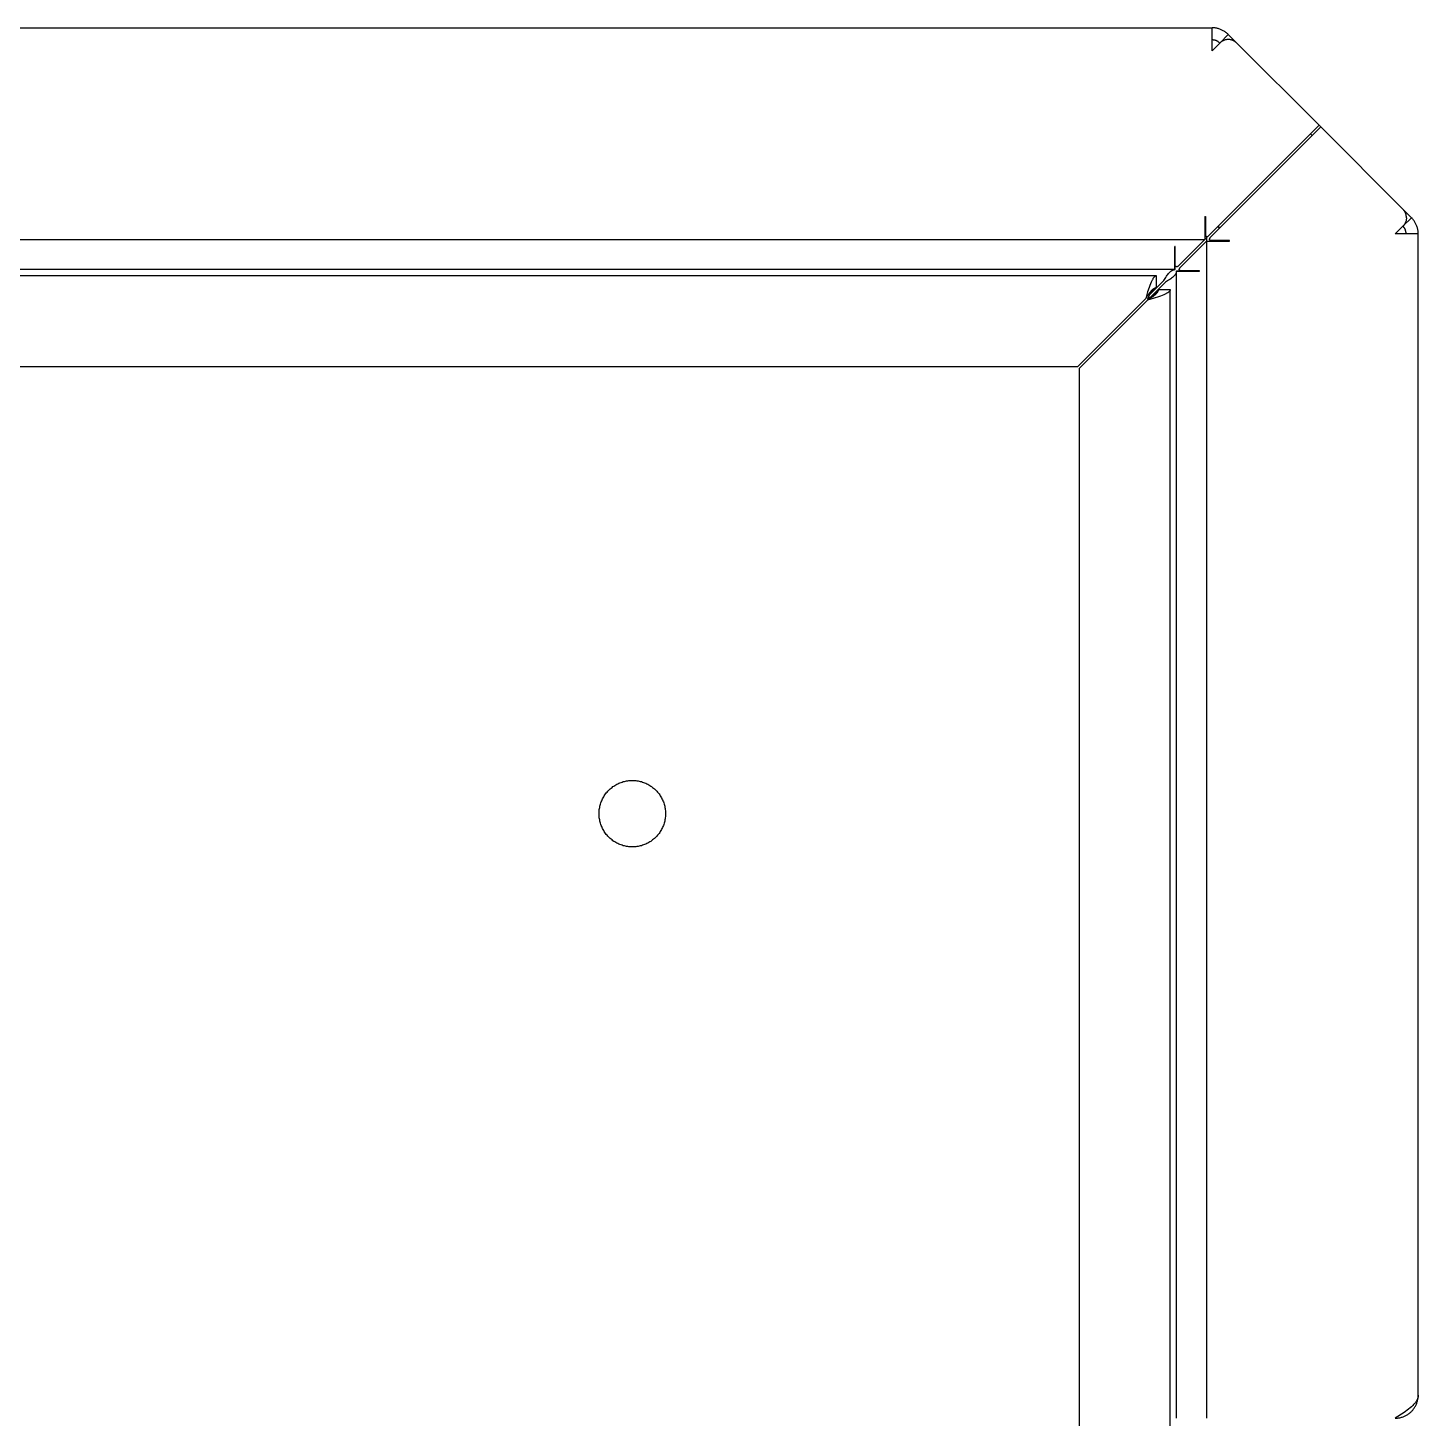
# Model space of a CAD drawing. Header units: millimetres. Extents: x -1893 to 2799, y -925 to 2353.
# Drawn here: x 1063.6 to 1293.6, y 988.9 to 1218.9 of the extents above; entities that cross this region are included whole.
import ezdxf

# ---------------------------------------------------------------- set-up
doc = ezdxf.new("R2010")
doc.units = ezdxf.units.MM
doc.header["$MEASUREMENT"] = 0
doc.layers.add('Utwórz2D linie widoczne', color=7, linetype='Continuous', true_color=0x000000)

msp = doc.modelspace()

# ---------------------------------------------------------------- linework, layer by layer
at = {"layer": 'Utwórz2D linie widoczne'}
for p, q in [((867.71, 1218.93), (1259.51, 1218.93)), ((1259.51, 1215.13), (1259.51, 1218.93)), ((1259.64, 1218.93), (1259.51, 1218.93)), ((1259.57, 1216.93), (1259.51, 1216.93)), ((1259.63, 1216.93), (1259.57, 1216.93)), ((1259.69, 1216.92), (1259.63, 1216.93)), ((1259.77, 1218.92), (1259.64, 1218.93)), ((1259.76, 1216.91), (1259.69, 1216.92)), ((1259.82, 1216.9), (1259.76, 1216.91)), ((1259.9, 1218.91), (1259.77, 1218.92)), ((1259.88, 1216.89), (1259.82, 1216.9)), ((1259.94, 1216.88), (1259.88, 1216.89)), ((1260.03, 1218.9), (1259.9, 1218.91)), ((1260, 1216.86), (1259.94, 1216.88)), ((1260.06, 1216.85), (1260, 1216.86)), ((1260.16, 1218.88), (1260.03, 1218.9)), ((1260.11, 1216.83), (1260.06, 1216.85)), ((1260.17, 1216.81), (1260.11, 1216.83)), ((1260.28, 1218.85), (1260.16, 1218.88)), ((1260.23, 1216.78), (1260.17, 1216.81)), ((1260.28, 1216.76), (1260.23, 1216.78)), ((1260.41, 1218.82), (1260.28, 1218.85)), ((1260.34, 1216.73), (1260.28, 1216.76)), ((1260.39, 1216.7), (1260.34, 1216.73)), ((1260.54, 1218.79), (1260.41, 1218.82)), ((1260.66, 1218.75), (1260.54, 1218.79)), ((1260.78, 1218.71), (1260.66, 1218.75)), ((1260.9, 1218.67), (1260.78, 1218.71)), ((1260.78, 1216.4), (1262.2, 1217.82)), ((1261.02, 1218.62), (1260.9, 1218.67)), ((1261.14, 1218.56), (1261.02, 1218.62)), ((1261.26, 1218.5), (1261.14, 1218.56)), ((1261.22, 1216.73), (1261.16, 1216.7)), ((1261.28, 1216.77), (1261.22, 1216.73)), ((1261.37, 1218.44), (1261.26, 1218.5)), ((1261.34, 1216.8), (1261.28, 1216.77)), ((1261.4, 1216.82), (1261.34, 1216.8)), ((1261.49, 1218.38), (1261.37, 1218.44)), ((1261.46, 1216.85), (1261.4, 1216.82)), ((1261.53, 1216.87), (1261.46, 1216.85)), ((1261.59, 1218.31), (1261.49, 1218.38)), ((1261.59, 1216.9), (1261.53, 1216.87)), ((1261.7, 1218.24), (1261.59, 1218.31)), ((1261.66, 1216.92), (1261.59, 1216.9)), ((1261.72, 1216.93), (1261.66, 1216.92)), ((1261.81, 1218.16), (1261.7, 1218.24)), ((1261.79, 1216.95), (1261.72, 1216.93)), ((1261.86, 1216.96), (1261.79, 1216.95)), ((1261.91, 1218.08), (1261.81, 1218.16)), ((1261.93, 1216.97), (1261.86, 1216.96)), ((1262.01, 1218), (1261.91, 1218.08)), ((1261.99, 1216.98), (1261.93, 1216.97)), ((1262.06, 1216.98), (1261.99, 1216.98)), ((1262.1, 1217.91), (1262.01, 1218)), ((1262.13, 1216.99), (1262.06, 1216.98)), ((1262.2, 1217.82), (1262.1, 1217.91)), ((1262.2, 1216.99), (1262.13, 1216.99)), ((1262.2, 1217.82), (1262.9, 1217.11)), ((1262.27, 1216.99), (1262.2, 1216.99)), ((1262.33, 1216.98), (1262.27, 1216.99)), ((1262.4, 1216.98), (1262.33, 1216.98)), ((1262.47, 1216.97), (1262.4, 1216.98)), ((1262.54, 1216.96), (1262.47, 1216.97)), ((1262.6, 1216.95), (1262.54, 1216.96)), ((1262.67, 1216.93), (1262.6, 1216.95)), ((1262.74, 1216.92), (1262.67, 1216.93)), ((1262.8, 1216.9), (1262.74, 1216.92)), ((1262.87, 1216.87), (1262.8, 1216.9)), ((1262.93, 1216.85), (1262.87, 1216.87)), ((1262.9, 1217.11), (1263.61, 1216.4)), ((1262.99, 1216.82), (1262.93, 1216.85)), ((1263.06, 1216.8), (1262.99, 1216.82)), ((1263.12, 1216.77), (1263.06, 1216.8)), ((1263.18, 1216.73), (1263.12, 1216.77)), ((1263.24, 1216.7), (1263.18, 1216.73)), ((1260.78, 1216.4), (1259.51, 1215.13)), ((1260.45, 1216.67), (1260.39, 1216.7)), ((1260.5, 1216.64), (1260.45, 1216.67)), ((1260.55, 1216.6), (1260.5, 1216.64)), ((1260.6, 1216.57), (1260.55, 1216.6)), ((1260.65, 1216.53), (1260.6, 1216.57)), ((1260.69, 1216.49), (1260.65, 1216.53)), ((1260.74, 1216.45), (1260.69, 1216.49)), ((1260.78, 1216.4), (1260.74, 1216.45)), ((1260.83, 1216.45), (1260.78, 1216.4)), ((1260.88, 1216.5), (1260.83, 1216.45)), ((1260.94, 1216.54), (1260.88, 1216.5)), ((1260.99, 1216.58), (1260.94, 1216.54)), ((1261.04, 1216.62), (1260.99, 1216.58)), ((1261.1, 1216.66), (1261.04, 1216.62)), ((1261.16, 1216.7), (1261.1, 1216.66)), ((1263.29, 1216.66), (1263.24, 1216.7)), ((1263.35, 1216.62), (1263.29, 1216.66)), ((1263.41, 1216.58), (1263.35, 1216.62)), ((1263.46, 1216.54), (1263.41, 1216.58)), ((1263.51, 1216.5), (1263.46, 1216.54)), ((1263.56, 1216.45), (1263.51, 1216.5)), ((1263.61, 1216.4), (1263.56, 1216.45)), ((1277.21, 1202.81), (1263.61, 1216.4)), ((1258.86, 1184.46), (1277.21, 1202.81)), ((1259.14, 1184.17), (1277.49, 1202.53)), ((1275.79, 1201.39), (1276.08, 1201.11)), ((1277.21, 1202.81), (1277.49, 1202.53)), ((1291.08, 1188.93), (1277.49, 1202.53)), ((1258.33, 1187.73), (1258.43, 1187.73)), ((1258.33, 1187.73), (1258.33, 1183.93)), ((1258.43, 1187.73), (1258.43, 1184.63)), ((1291.13, 1188.88), (1291.08, 1188.93)), ((1291.08, 1188.93), (1291.79, 1188.22)), ((1292.5, 1187.52), (1291.08, 1186.1)), ((1291.18, 1188.83), (1291.13, 1188.88)), ((1291.22, 1188.78), (1291.18, 1188.83)), ((1291.26, 1188.73), (1291.22, 1188.78)), ((1291.3, 1188.67), (1291.26, 1188.73)), ((1291.34, 1188.61), (1291.3, 1188.67)), ((1291.38, 1188.56), (1291.34, 1188.61)), ((1291.41, 1188.5), (1291.38, 1188.56)), ((1291.45, 1188.44), (1291.41, 1188.5)), ((1291.48, 1188.38), (1291.45, 1188.44)), ((1291.5, 1188.31), (1291.48, 1188.38)), ((1291.53, 1188.25), (1291.5, 1188.31)), ((1291.55, 1188.19), (1291.53, 1188.25)), ((1291.55, 1186.85), (1291.53, 1186.78)), ((1291.58, 1188.12), (1291.55, 1188.19)), ((1291.58, 1186.91), (1291.55, 1186.85)), ((1291.6, 1188.06), (1291.58, 1188.12)), ((1291.6, 1186.98), (1291.58, 1186.91)), ((1291.61, 1187.99), (1291.6, 1188.06)), ((1291.61, 1187.04), (1291.6, 1186.98)), ((1291.63, 1187.92), (1291.61, 1187.99)), ((1291.63, 1187.11), (1291.61, 1187.04)), ((1291.64, 1187.86), (1291.63, 1187.92)), ((1291.64, 1187.18), (1291.63, 1187.11)), ((1291.65, 1187.79), (1291.64, 1187.86)), ((1291.65, 1187.24), (1291.64, 1187.18)), ((1291.66, 1187.72), (1291.65, 1187.79)), ((1291.66, 1187.31), (1291.65, 1187.24)), ((1291.67, 1187.65), (1291.66, 1187.72)), ((1291.67, 1187.38), (1291.66, 1187.31)), ((1291.67, 1187.59), (1291.67, 1187.65)), ((1291.67, 1187.52), (1291.67, 1187.59)), ((1291.67, 1187.52), (1291.67, 1187.45)), ((1291.67, 1187.45), (1291.67, 1187.38)), ((1291.79, 1188.22), (1292.5, 1187.52)), ((1292.59, 1187.42), (1292.5, 1187.52)), ((1292.68, 1187.33), (1292.59, 1187.42)), ((1292.76, 1187.23), (1292.68, 1187.33)), ((1292.84, 1187.13), (1292.76, 1187.23)), ((1292.92, 1187.02), (1292.84, 1187.13)), ((1292.99, 1186.91), (1292.92, 1187.02)), ((1293.06, 1186.8), (1292.99, 1186.91)), ((1258.43, 1184.63), (1258.43, 1184.63)), ((1258.43, 1184.63), (1258.43, 1184.62)), ((1258.43, 1184.62), (1258.43, 1184.61)), ((1258.43, 1184.61), (1258.43, 1184.6)), ((1258.43, 1184.6), (1258.43, 1184.59)), ((1258.43, 1184.59), (1258.43, 1184.58)), ((1258.43, 1184.58), (1258.44, 1184.58)), ((1258.44, 1184.58), (1258.44, 1184.57)), ((1258.44, 1184.57), (1258.44, 1184.56)), ((1258.44, 1184.56), (1258.44, 1184.55)), ((1258.44, 1184.55), (1258.45, 1184.54)), ((1258.45, 1184.54), (1258.45, 1184.53)), ((1258.45, 1184.53), (1258.45, 1184.53)), ((1258.45, 1184.53), (1258.46, 1184.52)), ((1258.46, 1184.52), (1258.46, 1184.51)), ((1258.46, 1184.51), (1258.47, 1184.5)), ((1260.61, 1185.93), (1260.33, 1185.93)), ((1260.61, 1185.93), (1260.61, 1185.65)), ((1260.61, 1185.93), (1260.89, 1185.93)), ((1291.08, 1186.1), (1289.81, 1184.83)), ((1293.61, 1184.83), (1289.81, 1184.83)), ((1291.13, 1186.15), (1291.08, 1186.1)), ((1291.13, 1186.06), (1291.08, 1186.1)), ((1291.18, 1186.2), (1291.13, 1186.15)), ((1291.17, 1186.01), (1291.13, 1186.06)), ((1291.21, 1185.97), (1291.17, 1186.01)), ((1291.22, 1186.25), (1291.18, 1186.2)), ((1291.25, 1185.92), (1291.21, 1185.97)), ((1291.26, 1186.31), (1291.22, 1186.25)), ((1291.28, 1185.87), (1291.25, 1185.92)), ((1291.3, 1186.36), (1291.26, 1186.31)), ((1291.32, 1185.82), (1291.28, 1185.87)), ((1291.34, 1186.42), (1291.3, 1186.36)), ((1291.35, 1185.77), (1291.32, 1185.82)), ((1291.38, 1186.48), (1291.34, 1186.42)), ((1291.38, 1185.71), (1291.35, 1185.77)), ((1291.41, 1186.54), (1291.38, 1186.48)), ((1291.41, 1185.66), (1291.38, 1185.71)), ((1291.45, 1186.6), (1291.41, 1186.54)), ((1291.44, 1185.6), (1291.41, 1185.66)), ((1291.46, 1185.55), (1291.44, 1185.6)), ((1291.48, 1186.66), (1291.45, 1186.6)), ((1291.49, 1185.49), (1291.46, 1185.55)), ((1291.5, 1186.72), (1291.48, 1186.66)), ((1291.51, 1185.43), (1291.49, 1185.49)), ((1291.53, 1186.78), (1291.5, 1186.72)), ((1291.53, 1185.37), (1291.51, 1185.43)), ((1291.55, 1185.32), (1291.53, 1185.37)), ((1291.56, 1185.26), (1291.55, 1185.32)), ((1291.57, 1185.2), (1291.56, 1185.26)), ((1291.59, 1185.14), (1291.57, 1185.2)), ((1291.6, 1185.08), (1291.59, 1185.14)), ((1291.6, 1185.01), (1291.6, 1185.08)), ((1291.61, 1184.95), (1291.6, 1185.01)), ((1291.61, 1184.89), (1291.61, 1184.95)), ((1291.61, 1184.83), (1291.61, 1184.89)), ((1293.12, 1186.69), (1293.06, 1186.8)), ((1293.19, 1186.58), (1293.12, 1186.69)), ((1293.24, 1186.46), (1293.19, 1186.58)), ((1293.3, 1186.34), (1293.24, 1186.46)), ((1293.35, 1186.22), (1293.3, 1186.34)), ((1293.39, 1186.1), (1293.35, 1186.22)), ((1293.43, 1185.98), (1293.39, 1186.1)), ((1293.47, 1185.86), (1293.43, 1185.98)), ((1293.5, 1185.73), (1293.47, 1185.86)), ((1293.53, 1185.6), (1293.5, 1185.73)), ((1293.56, 1185.48), (1293.53, 1185.6)), ((1293.58, 1185.35), (1293.56, 1185.48)), ((1293.59, 1185.22), (1293.58, 1185.35)), ((1293.6, 1185.09), (1293.59, 1185.22)), ((1293.61, 1184.96), (1293.6, 1185.09)), ((1293.61, 1184.83), (1293.61, 1184.96)), ((1293.61, 992.73), (1293.61, 1184.83)), ((868.91, 1183.93), (1258.31, 1183.93)), ((1253.43, 1182.73), (1253.33, 1182.73)), ((1253.33, 1178.93), (1253.33, 1182.73)), ((1253.43, 1179.63), (1253.43, 1182.73)), ((1258.61, 1184.21), (1253.86, 1179.46)), ((1254.14, 1179.17), (1258.61, 1183.65)), ((1258.33, 1183.93), (1258.31, 1183.93)), ((1258.47, 1184.5), (1258.47, 1184.5)), ((1258.47, 1184.5), (1258.47, 1184.49)), ((1258.47, 1184.49), (1258.48, 1184.48)), ((1258.48, 1184.48), (1258.49, 1184.48)), ((1258.49, 1184.48), (1258.49, 1184.47)), ((1258.49, 1184.47), (1258.5, 1184.46)), ((1258.5, 1184.46), (1258.5, 1184.46)), ((1258.5, 1184.46), (1258.51, 1184.45)), ((1258.51, 1184.45), (1258.51, 1184.45)), ((1258.51, 1184.45), (1258.52, 1184.44)), ((1258.52, 1184.44), (1258.53, 1184.44)), ((1258.53, 1184.44), (1258.53, 1184.43)), ((1258.53, 1184.43), (1258.54, 1184.43)), ((1258.54, 1184.43), (1258.55, 1184.42)), ((1258.55, 1184.42), (1258.56, 1184.42)), ((1258.56, 1184.42), (1258.56, 1184.41)), ((1258.56, 1184.41), (1258.57, 1184.41)), ((1258.57, 1184.41), (1258.58, 1184.41)), ((1258.58, 1184.41), (1258.59, 1184.4)), ((1258.59, 1184.4), (1258.6, 1184.4)), ((1258.6, 1184.4), (1258.6, 1184.4)), ((1258.6, 1184.4), (1258.61, 1184.39)), ((1258.61, 1184.39), (1258.62, 1184.39)), ((1258.61, 1184.39), (1258.61, 1183.65)), ((1258.61, 1183.65), (1258.61, 988.93)), ((1258.61, 1183.65), (1262.41, 1183.65)), ((1258.62, 1184.39), (1258.63, 1184.39)), ((1258.63, 1184.39), (1258.64, 1184.39)), ((1258.64, 1184.39), (1258.64, 1184.39)), ((1258.64, 1184.39), (1258.65, 1184.39)), ((1258.65, 1184.39), (1258.66, 1184.39)), ((1258.66, 1184.39), (1258.67, 1184.38)), ((1258.67, 1184.38), (1258.68, 1184.38)), ((1258.68, 1184.38), (1258.69, 1184.38)), ((1258.69, 1184.38), (1258.7, 1184.39)), ((1258.7, 1184.39), (1258.7, 1184.39)), ((1258.7, 1184.39), (1258.71, 1184.39)), ((1258.71, 1184.39), (1258.72, 1184.39)), ((1258.72, 1184.39), (1258.73, 1184.39)), ((1258.73, 1184.39), (1258.74, 1184.39)), ((1258.74, 1184.39), (1258.75, 1184.39)), ((1258.75, 1184.39), (1258.75, 1184.4)), ((1258.75, 1184.4), (1258.76, 1184.4)), ((1258.76, 1184.4), (1258.77, 1184.4)), ((1258.77, 1184.4), (1258.78, 1184.41)), ((1258.78, 1184.41), (1258.79, 1184.41)), ((1258.79, 1184.41), (1258.8, 1184.42)), ((1258.79, 1184.41), (1258.79, 1184.41)), ((1258.8, 1184.42), (1258.81, 1184.42)), ((1258.81, 1184.42), (1258.82, 1184.43)), ((1258.82, 1184.43), (1258.83, 1184.44)), ((1258.82, 1184.43), (1258.82, 1184.43)), ((1258.83, 1184.44), (1258.84, 1184.44)), ((1258.84, 1184.44), (1258.84, 1184.45)), ((1258.84, 1184.45), (1258.85, 1184.45)), ((1258.85, 1184.45), (1258.86, 1184.46)), ((1259.08, 1184.07), (1259.07, 1184.07)), ((1259.07, 1184.07), (1259.07, 1184.06)), ((1259.07, 1184.06), (1259.07, 1184.05)), ((1259.07, 1184.05), (1259.07, 1184.04)), ((1259.07, 1184.04), (1259.07, 1184.03)), ((1259.07, 1184.03), (1259.07, 1184.02)), ((1259.07, 1184.02), (1259.07, 1184.02)), ((1259.07, 1184.02), (1259.07, 1184.01)), ((1259.07, 1184.01), (1259.07, 1184)), ((1259.07, 1183.99), (1259.07, 1184)), ((1259.07, 1183.98), (1259.07, 1183.99)), ((1259.07, 1183.97), (1259.07, 1183.98)), ((1259.07, 1183.96), (1259.07, 1183.97)), ((1259.07, 1183.95), (1259.07, 1183.96)), ((1259.07, 1183.96), (1259.07, 1183.96)), ((1259.07, 1183.94), (1259.07, 1183.95)), ((1259.07, 1183.93), (1259.07, 1183.94)), ((1259.08, 1183.92), (1259.07, 1183.93)), ((1259.09, 1184.1), (1259.08, 1184.09)), ((1259.08, 1184.09), (1259.08, 1184.08)), ((1259.08, 1184.08), (1259.08, 1184.07)), ((1259.08, 1183.91), (1259.08, 1183.92)), ((1259.09, 1183.9), (1259.08, 1183.91)), ((1259.08, 1183.91), (1259.08, 1183.91)), ((1259.1, 1184.12), (1259.09, 1184.11)), ((1259.09, 1184.11), (1259.09, 1184.11)), ((1259.09, 1184.11), (1259.09, 1184.1)), ((1259.09, 1183.89), (1259.09, 1183.9)), ((1259.09, 1183.88), (1259.09, 1183.89)), ((1259.1, 1183.88), (1259.09, 1183.88)), ((1259.11, 1184.14), (1259.1, 1184.13)), ((1259.1, 1184.13), (1259.1, 1184.12)), ((1259.1, 1183.87), (1259.1, 1183.88)), ((1259.11, 1183.86), (1259.1, 1183.87)), ((1259.12, 1184.15), (1259.11, 1184.14)), ((1259.11, 1184.14), (1259.11, 1184.14)), ((1259.11, 1183.85), (1259.11, 1183.86)), ((1259.12, 1183.85), (1259.11, 1183.85)), ((1259.13, 1184.16), (1259.12, 1184.16)), ((1259.12, 1184.16), (1259.12, 1184.15)), ((1259.12, 1183.84), (1259.12, 1183.85)), ((1259.13, 1183.83), (1259.12, 1183.84)), ((1259.14, 1184.17), (1259.13, 1184.17)), ((1259.13, 1184.17), (1259.13, 1184.16)), ((1259.14, 1183.82), (1259.13, 1183.83)), ((1259.13, 1183.83), (1259.13, 1183.83)), ((1259.15, 1183.81), (1259.14, 1183.82)), ((1259.14, 1183.82), (1259.14, 1183.82)), ((1259.16, 1183.8), (1259.15, 1183.81)), ((1259.17, 1183.79), (1259.16, 1183.8)), ((1259.16, 1183.8), (1259.16, 1183.8)), ((1259.18, 1183.79), (1259.17, 1183.79)), ((1259.19, 1183.78), (1259.18, 1183.79)), ((1259.2, 1183.78), (1259.19, 1183.78)), ((1259.19, 1183.78), (1259.19, 1183.78)), ((1259.21, 1183.77), (1259.2, 1183.78)), ((1259.22, 1183.77), (1259.21, 1183.77)), ((1259.23, 1183.76), (1259.22, 1183.77)), ((1259.22, 1183.77), (1259.22, 1183.77)), ((1259.24, 1183.76), (1259.23, 1183.76)), ((1259.25, 1183.76), (1259.24, 1183.76)), ((1259.26, 1183.76), (1259.25, 1183.76)), ((1259.26, 1183.75), (1259.26, 1183.76)), ((1259.27, 1183.75), (1259.26, 1183.75)), ((1259.28, 1183.75), (1259.27, 1183.75)), ((1259.29, 1183.75), (1259.28, 1183.75)), ((1259.3, 1183.75), (1259.29, 1183.75)), ((1259.31, 1183.75), (1259.3, 1183.75)), ((1259.32, 1183.75), (1259.31, 1183.75)), ((1262.41, 1183.75), (1259.32, 1183.75)), ((1260.61, 1183.75), (1260.61, 1183.65)), ((1262.41, 1183.65), (1262.41, 1183.75)), ((1253.4, 1180.93), (1253.33, 1180.93)), ((1253.4, 1178.93), (1253.4, 1180.93)), ((1253.33, 1178.93), (873.89, 1178.93)), ((1250.3, 1177.93), (876.92, 1177.93)), ((1249.86, 1177.63), (1249.84, 1177.59)), ((1249.89, 1177.66), (1249.86, 1177.63)), ((1249.92, 1177.69), (1249.89, 1177.66)), ((1249.94, 1177.72), (1249.92, 1177.69)), ((1249.97, 1177.75), (1249.94, 1177.72)), ((1249.99, 1177.77), (1249.97, 1177.75)), ((1250.01, 1177.79), (1249.99, 1177.77)), ((1250.02, 1177.8), (1250.01, 1177.79)), ((1250.03, 1177.81), (1250.02, 1177.8)), ((1250.05, 1177.82), (1250.03, 1177.81)), ((1250.06, 1177.83), (1250.05, 1177.82)), ((1250.07, 1177.84), (1250.06, 1177.83)), ((1250.08, 1177.85), (1250.07, 1177.84)), ((1250.1, 1177.86), (1250.08, 1177.85)), ((1250.11, 1177.87), (1250.1, 1177.86)), ((1250.12, 1177.87), (1250.11, 1177.87)), ((1250.14, 1177.88), (1250.12, 1177.87)), ((1250.15, 1177.89), (1250.14, 1177.88)), ((1250.16, 1177.89), (1250.15, 1177.89)), ((1250.17, 1177.9), (1250.16, 1177.89)), ((1250.18, 1177.9), (1250.17, 1177.9)), ((1250.19, 1177.91), (1250.18, 1177.9)), ((1250.2, 1177.91), (1250.19, 1177.91)), ((1250.22, 1177.92), (1250.2, 1177.91)), ((1250.23, 1177.92), (1250.22, 1177.92)), ((1250.24, 1177.92), (1250.23, 1177.92)), ((1250.25, 1177.93), (1250.24, 1177.92)), ((1250.26, 1177.93), (1250.25, 1177.93)), ((1250.27, 1177.93), (1250.26, 1177.93)), ((1250.28, 1177.93), (1250.27, 1177.93)), ((1250.29, 1177.93), (1250.28, 1177.93)), ((1250.28, 1177.93), (1250.28, 1177.93)), ((1250.3, 1177.93), (1250.29, 1177.93)), ((1250.31, 1177.93), (1250.3, 1177.93)), ((1250.3, 1177.93), (1250.3, 1177.93)), ((1250.32, 1177.93), (1250.31, 1177.93)), ((1250.31, 1177.93), (1250.31, 1177.93)), ((1250.33, 1177.93), (1250.32, 1177.93)), ((1250.33, 1175.93), (1250.33, 1177.93)), ((1251.53, 1177.13), (1251.87, 1177.65)), ((1251.87, 1177.65), (1251.99, 1177.83)), ((1251.99, 1177.83), (1252.11, 1178.01)), ((1252.11, 1178.01), (1252.21, 1178.14)), ((1252.21, 1178.14), (1252.32, 1178.27)), ((1252.32, 1178.27), (1252.37, 1178.34)), ((1252.37, 1178.34), (1252.43, 1178.4)), ((1252.43, 1178.4), (1252.48, 1178.46)), ((1252.48, 1178.46), (1252.54, 1178.52)), ((1252.54, 1178.52), (1252.59, 1178.57)), ((1252.59, 1178.57), (1252.64, 1178.62)), ((1252.64, 1178.62), (1252.69, 1178.66)), ((1252.69, 1178.66), (1252.72, 1178.68)), ((1252.72, 1178.68), (1252.74, 1178.7)), ((1252.74, 1178.7), (1252.77, 1178.72)), ((1252.77, 1178.72), (1252.79, 1178.74)), ((1252.79, 1178.74), (1252.82, 1178.75)), ((1252.82, 1178.75), (1252.84, 1178.77)), ((1252.96, 1177.64), (1252.82, 1177.53)), ((1252.84, 1178.77), (1252.87, 1178.79)), ((1252.87, 1178.79), (1252.89, 1178.8)), ((1252.89, 1178.8), (1252.92, 1178.82)), ((1252.92, 1178.82), (1252.95, 1178.83)), ((1252.95, 1178.83), (1252.97, 1178.84)), ((1253.02, 1177.69), (1252.96, 1177.64)), ((1252.97, 1178.84), (1252.99, 1178.85)), ((1252.99, 1178.85), (1253.02, 1178.86)), ((1253.02, 1178.86), (1253.04, 1178.87)), ((1253.08, 1177.75), (1253.02, 1177.69)), ((1253.04, 1178.87), (1253.06, 1178.88)), ((1253.06, 1178.88), (1253.09, 1178.89)), ((1253.14, 1177.8), (1253.08, 1177.75)), ((1253.09, 1178.89), (1253.11, 1178.9)), ((1253.11, 1178.9), (1253.14, 1178.91)), ((1253.14, 1178.91), (1253.16, 1178.91)), ((1253.2, 1177.86), (1253.14, 1177.8)), ((1253.16, 1178.91), (1253.18, 1178.92)), ((1253.18, 1178.92), (1253.21, 1178.92)), ((1253.25, 1177.91), (1253.2, 1177.86)), ((1253.21, 1178.92), (1253.23, 1178.92)), ((1253.23, 1178.92), (1253.26, 1178.93)), ((1253.3, 1177.96), (1253.25, 1177.91)), ((1253.26, 1178.93), (1253.28, 1178.93)), ((1253.28, 1178.93), (1253.3, 1178.93)), ((1253.3, 1178.93), (1253.33, 1178.93)), ((1253.34, 1178.01), (1253.3, 1177.96)), ((1253.4, 1178.93), (1253.33, 1178.93)), ((1253.36, 1178.04), (1253.34, 1178.01)), ((1253.38, 1178.06), (1253.36, 1178.04)), ((1253.4, 1178.09), (1253.38, 1178.06)), ((1253.42, 1178.11), (1253.4, 1178.09)), ((1253.44, 1178.14), (1253.42, 1178.11)), ((1253.43, 1179.62), (1253.43, 1179.63)), ((1253.43, 1179.63), (1253.43, 1179.63)), ((1253.43, 1179.61), (1253.43, 1179.62)), ((1253.43, 1179.6), (1253.43, 1179.61)), ((1253.43, 1179.59), (1253.43, 1179.6)), ((1253.43, 1179.58), (1253.43, 1179.59)), ((1253.44, 1179.57), (1253.43, 1179.58)), ((1253.44, 1179.56), (1253.44, 1179.57)), ((1253.44, 1179.57), (1253.44, 1179.57)), ((1253.44, 1179.55), (1253.44, 1179.56)), ((1253.45, 1179.54), (1253.44, 1179.55)), ((1253.45, 1178.16), (1253.44, 1178.14)), ((1253.45, 1179.53), (1253.45, 1179.54)), ((1253.46, 1179.52), (1253.45, 1179.53)), ((1253.45, 1179.53), (1253.45, 1179.53)), ((1253.47, 1178.19), (1253.45, 1178.16)), ((1253.46, 1179.51), (1253.46, 1179.52)), ((1253.47, 1179.5), (1253.46, 1179.51)), ((1253.48, 1179.49), (1253.47, 1179.5)), ((1253.47, 1179.5), (1253.47, 1179.5)), ((1253.48, 1178.21), (1253.47, 1178.19)), ((1253.48, 1179.48), (1253.48, 1179.49)), ((1253.49, 1179.47), (1253.48, 1179.48)), ((1253.5, 1178.24), (1253.48, 1178.21)), ((1253.5, 1179.46), (1253.49, 1179.47)), ((1253.49, 1179.47), (1253.49, 1179.47)), ((1253.51, 1179.45), (1253.5, 1179.46)), ((1253.5, 1179.46), (1253.5, 1179.46)), ((1253.51, 1178.27), (1253.5, 1178.24)), ((1253.52, 1179.44), (1253.51, 1179.45)), ((1253.52, 1178.29), (1253.51, 1178.27)), ((1253.53, 1179.43), (1253.52, 1179.44)), ((1253.52, 1179.44), (1253.52, 1179.44)), ((1253.53, 1178.31), (1253.52, 1178.29)), ((1253.54, 1179.43), (1253.53, 1179.43)), ((1253.55, 1178.34), (1253.53, 1178.31)), ((1253.54, 1179.42), (1253.54, 1179.43)), ((1253.55, 1179.42), (1253.54, 1179.42)), ((1253.56, 1179.41), (1253.55, 1179.42)), ((1253.56, 1178.38), (1253.55, 1178.36)), ((1253.55, 1178.36), (1253.55, 1178.34)), ((1253.57, 1179.41), (1253.56, 1179.41)), ((1253.57, 1178.41), (1253.56, 1178.38)), ((1253.58, 1179.41), (1253.57, 1179.41)), ((1253.58, 1178.43), (1253.57, 1178.41)), ((1253.58, 1179.4), (1253.58, 1179.41)), ((1253.59, 1179.4), (1253.58, 1179.4)), ((1253.59, 1178.46), (1253.58, 1178.43)), ((1253.6, 1179.4), (1253.59, 1179.4)), ((1253.6, 1178.5), (1253.59, 1178.48)), ((1253.59, 1178.48), (1253.59, 1178.46)), ((1253.61, 1179.39), (1253.6, 1179.4)), ((1253.61, 1178.55), (1253.6, 1178.53)), ((1253.6, 1178.53), (1253.6, 1178.5)), ((1253.62, 1179.39), (1253.61, 1179.39)), ((1253.61, 1178.65), (1253.61, 1178.72)), ((1253.61, 1178.72), (1255.61, 1178.72)), ((1253.61, 988.93), (1253.61, 1178.65)), ((1253.61, 1178.65), (1257.41, 1178.65)), ((1253.61, 1178.65), (1253.61, 1178.62)), ((1253.61, 1178.62), (1253.61, 1178.6)), ((1253.61, 1178.6), (1253.61, 1178.58)), ((1253.61, 1178.58), (1253.61, 1178.55)), ((1253.63, 1179.39), (1253.62, 1179.39)), ((1253.62, 1179.39), (1253.62, 1179.39)), ((1253.64, 1179.39), (1253.63, 1179.39)), ((1253.65, 1179.39), (1253.64, 1179.39)), ((1253.66, 1179.39), (1253.65, 1179.39)), ((1253.67, 1179.38), (1253.66, 1179.39)), ((1253.68, 1179.38), (1253.67, 1179.38)), ((1253.69, 1179.38), (1253.68, 1179.38)), ((1253.68, 1179.38), (1253.68, 1179.38)), ((1253.7, 1179.39), (1253.69, 1179.38)), ((1253.71, 1179.39), (1253.7, 1179.39)), ((1253.72, 1179.39), (1253.71, 1179.39)), ((1253.73, 1179.39), (1253.72, 1179.39)), ((1253.74, 1179.39), (1253.73, 1179.39)), ((1253.75, 1179.4), (1253.74, 1179.39)), ((1253.74, 1179.39), (1253.74, 1179.39)), ((1253.76, 1179.4), (1253.75, 1179.4)), ((1253.77, 1179.4), (1253.76, 1179.4)), ((1253.78, 1179.4), (1253.77, 1179.4)), ((1253.79, 1179.41), (1253.78, 1179.4)), ((1253.8, 1179.42), (1253.79, 1179.41)), ((1253.79, 1179.41), (1253.79, 1179.41)), ((1253.81, 1179.42), (1253.8, 1179.42)), ((1253.82, 1179.43), (1253.81, 1179.42)), ((1253.83, 1179.44), (1253.82, 1179.43)), ((1253.82, 1179.43), (1253.82, 1179.43)), ((1253.84, 1179.44), (1253.83, 1179.44)), ((1253.85, 1179.45), (1253.84, 1179.45)), ((1253.84, 1179.45), (1253.84, 1179.44)), ((1253.86, 1179.46), (1253.85, 1179.45)), ((1254.08, 1179.07), (1254.07, 1179.07)), ((1254.07, 1179.07), (1254.07, 1179.06)), ((1254.07, 1179.06), (1254.07, 1179.05)), ((1254.07, 1179.05), (1254.07, 1179.04)), ((1254.07, 1179.04), (1254.07, 1179.03)), ((1254.07, 1179.03), (1254.07, 1179.02)), ((1254.07, 1179.02), (1254.07, 1179.02)), ((1254.07, 1179.02), (1254.07, 1179.01)), ((1254.07, 1179.01), (1254.07, 1179)), ((1254.07, 1178.99), (1254.07, 1179)), ((1254.07, 1178.98), (1254.07, 1178.99)), ((1254.07, 1178.97), (1254.07, 1178.98)), ((1254.07, 1178.96), (1254.07, 1178.97)), ((1254.07, 1178.95), (1254.07, 1178.96)), ((1254.07, 1178.96), (1254.07, 1178.96)), ((1254.07, 1178.94), (1254.07, 1178.95)), ((1254.07, 1178.93), (1254.07, 1178.94)), ((1254.08, 1178.92), (1254.07, 1178.93)), ((1254.09, 1179.1), (1254.08, 1179.09)), ((1254.08, 1179.09), (1254.08, 1179.08)), ((1254.08, 1179.08), (1254.08, 1179.07)), ((1254.08, 1178.91), (1254.08, 1178.92)), ((1254.09, 1178.9), (1254.08, 1178.91)), ((1254.08, 1178.91), (1254.08, 1178.91)), ((1254.1, 1179.12), (1254.09, 1179.11)), ((1254.09, 1179.11), (1254.09, 1179.11)), ((1254.09, 1179.11), (1254.09, 1179.1)), ((1254.09, 1178.89), (1254.09, 1178.9)), ((1254.09, 1178.88), (1254.09, 1178.89)), ((1254.1, 1178.88), (1254.09, 1178.88)), ((1254.11, 1179.14), (1254.1, 1179.13)), ((1254.1, 1179.13), (1254.1, 1179.12)), ((1254.1, 1178.87), (1254.1, 1178.88)), ((1254.11, 1178.86), (1254.1, 1178.87)), ((1254.12, 1179.15), (1254.11, 1179.14)), ((1254.11, 1179.14), (1254.11, 1179.14)), ((1254.11, 1178.85), (1254.11, 1178.86)), ((1254.12, 1178.85), (1254.11, 1178.85)), ((1254.13, 1179.16), (1254.12, 1179.16)), ((1254.12, 1179.16), (1254.12, 1179.15)), ((1254.12, 1178.84), (1254.12, 1178.85)), ((1254.13, 1178.83), (1254.12, 1178.84)), ((1254.14, 1179.17), (1254.13, 1179.17)), ((1254.13, 1179.17), (1254.13, 1179.16)), ((1254.14, 1178.82), (1254.13, 1178.83)), ((1254.13, 1178.83), (1254.13, 1178.83)), ((1254.15, 1178.81), (1254.14, 1178.82)), ((1254.14, 1178.82), (1254.14, 1178.82)), ((1254.16, 1178.8), (1254.15, 1178.81)), ((1254.17, 1178.79), (1254.16, 1178.8)), ((1254.16, 1178.8), (1254.16, 1178.8)), ((1254.18, 1178.79), (1254.17, 1178.79)), ((1254.19, 1178.78), (1254.18, 1178.79)), ((1254.2, 1178.78), (1254.19, 1178.78)), ((1254.19, 1178.78), (1254.19, 1178.78)), ((1254.21, 1178.77), (1254.2, 1178.78)), ((1254.22, 1178.77), (1254.21, 1178.77)), ((1254.23, 1178.76), (1254.22, 1178.77)), ((1254.22, 1178.77), (1254.22, 1178.77)), ((1254.24, 1178.76), (1254.23, 1178.76)), ((1254.25, 1178.76), (1254.24, 1178.76)), ((1254.26, 1178.76), (1254.25, 1178.76)), ((1254.26, 1178.75), (1254.26, 1178.76)), ((1254.27, 1178.75), (1254.26, 1178.75)), ((1254.28, 1178.75), (1254.27, 1178.75)), ((1254.29, 1178.75), (1254.28, 1178.75)), ((1254.3, 1178.75), (1254.29, 1178.75)), ((1254.31, 1178.75), (1254.3, 1178.75)), ((1254.32, 1178.75), (1254.31, 1178.75)), ((1257.41, 1178.75), (1254.32, 1178.75)), ((1255.61, 1178.65), (1255.61, 1178.72)), ((1257.41, 1178.65), (1257.41, 1178.75)), ((1249.11, 1175.99), (1248.86, 1175.24)), ((1249.22, 1176.3), (1249.11, 1175.99)), ((1251.53, 1177.13), (1249.15, 1174.75)), ((1249.34, 1176.6), (1249.22, 1176.3)), ((1249.32, 1175.28), (1249.37, 1175.34)), ((1249.43, 1176.84), (1249.34, 1176.6)), ((1249.37, 1175.34), (1249.42, 1175.4)), ((1249.42, 1175.4), (1249.48, 1175.47)), ((1249.49, 1176.96), (1249.43, 1176.84)), ((1249.45, 1174.48), (1250.61, 1175.65)), ((1249.48, 1175.47), (1249.54, 1175.53)), ((1249.54, 1177.07), (1249.49, 1176.96)), ((1249.54, 1175.37), (1249.49, 1175.31)), ((1249.59, 1177.17), (1249.54, 1177.07)), ((1249.54, 1175.53), (1249.59, 1175.57)), ((1249.59, 1175.43), (1249.54, 1175.37)), ((1249.64, 1177.26), (1249.59, 1177.17)), ((1249.59, 1175.57), (1249.64, 1175.62)), ((1249.63, 1175.49), (1249.59, 1175.43)), ((1249.67, 1175.54), (1249.63, 1175.49)), ((1249.69, 1177.36), (1249.64, 1177.26)), ((1249.64, 1175.62), (1249.69, 1175.66)), ((1249.71, 1175.58), (1249.67, 1175.54)), ((1249.74, 1177.45), (1249.69, 1177.36)), ((1249.69, 1175.66), (1249.72, 1175.68)), ((1249.75, 1175.63), (1249.71, 1175.58)), ((1249.72, 1175.68), (1249.74, 1175.7)), ((1249.79, 1177.52), (1249.74, 1177.45)), ((1249.74, 1175.7), (1249.77, 1175.72)), ((1249.8, 1175.67), (1249.75, 1175.63)), ((1249.77, 1175.72), (1249.79, 1175.74)), ((1249.81, 1177.56), (1249.79, 1177.52)), ((1249.79, 1175.74), (1249.82, 1175.76)), ((1249.83, 1175.7), (1249.8, 1175.67)), ((1249.84, 1177.59), (1249.81, 1177.56)), ((1249.82, 1175.76), (1249.84, 1175.77)), ((1249.85, 1175.72), (1249.83, 1175.7)), ((1249.84, 1175.77), (1249.87, 1175.79)), ((1249.87, 1175.74), (1249.85, 1175.72)), ((1249.87, 1175.79), (1249.89, 1175.81)), ((1249.89, 1175.76), (1249.87, 1175.74)), ((1249.89, 1175.81), (1249.92, 1175.82)), ((1249.91, 1175.77), (1249.89, 1175.76)), ((1249.94, 1175.79), (1249.91, 1175.77)), ((1249.92, 1175.82), (1249.94, 1175.83)), ((1249.94, 1175.83), (1249.97, 1175.85)), ((1249.96, 1175.8), (1249.94, 1175.79)), ((1249.98, 1175.82), (1249.96, 1175.8)), ((1249.97, 1175.85), (1249.99, 1175.86)), ((1250, 1175.83), (1249.98, 1175.82)), ((1249.99, 1175.86), (1250.01, 1175.87)), ((1250.02, 1175.84), (1250, 1175.83)), ((1250.01, 1175.87), (1250.04, 1175.88)), ((1250.04, 1175.85), (1250.02, 1175.84)), ((1250.04, 1175.88), (1250.06, 1175.89)), ((1250.06, 1175.86), (1250.04, 1175.85)), ((1250.06, 1175.89), (1250.09, 1175.89)), ((1250.08, 1175.87), (1250.06, 1175.86)), ((1250.1, 1175.88), (1250.08, 1175.87)), ((1250.09, 1175.89), (1250.11, 1175.9)), ((1250.12, 1175.89), (1250.1, 1175.88)), ((1250.11, 1175.9), (1250.14, 1175.91)), ((1250.14, 1175.9), (1250.12, 1175.89)), ((1250.16, 1175.91), (1250.14, 1175.9)), ((1250.14, 1175.91), (1250.16, 1175.91)), ((1250.16, 1175.91), (1250.18, 1175.92)), ((1250.17, 1175.91), (1250.16, 1175.91)), ((1250.19, 1175.92), (1250.17, 1175.91)), ((1250.18, 1175.92), (1250.21, 1175.92)), ((1250.21, 1175.92), (1250.19, 1175.92)), ((1250.21, 1175.92), (1250.23, 1175.93)), ((1250.22, 1175.92), (1250.21, 1175.92)), ((1250.23, 1175.93), (1250.22, 1175.92)), ((1250.24, 1175.93), (1250.23, 1175.93)), ((1250.23, 1175.93), (1250.25, 1175.93)), ((1250.25, 1175.93), (1250.24, 1175.93)), ((1250.26, 1175.93), (1250.25, 1175.93)), ((1250.25, 1175.93), (1250.28, 1175.93)), ((1250.27, 1175.93), (1250.26, 1175.93)), ((1250.28, 1175.93), (1250.3, 1175.93)), ((1250.3, 1175.93), (1250.33, 1175.93)), ((1250.49, 1175.3), (1250.5, 1175.32)), ((1250.5, 1175.32), (1250.52, 1175.34)), ((1250.52, 1175.34), (1250.53, 1175.36)), ((1250.53, 1175.31), (1250.52, 1175.29)), ((1250.53, 1175.36), (1250.54, 1175.38)), ((1250.54, 1175.34), (1250.53, 1175.31)), ((1250.54, 1175.38), (1250.55, 1175.4)), ((1250.55, 1175.36), (1250.54, 1175.34)), ((1250.55, 1175.4), (1250.56, 1175.42)), ((1250.56, 1175.39), (1250.55, 1175.36)), ((1250.56, 1175.42), (1250.57, 1175.44)), ((1250.57, 1175.41), (1250.56, 1175.39)), ((1250.57, 1175.44), (1250.58, 1175.46)), ((1250.58, 1175.44), (1250.57, 1175.41)), ((1250.58, 1175.48), (1250.59, 1175.5)), ((1250.58, 1175.46), (1250.58, 1175.48)), ((1250.59, 1175.48), (1250.58, 1175.46)), ((1250.58, 1175.46), (1250.58, 1175.44)), ((1250.59, 1175.52), (1250.6, 1175.54)), ((1250.59, 1175.5), (1250.59, 1175.52)), ((1250.6, 1175.51), (1250.59, 1175.48)), ((1250.6, 1175.58), (1250.61, 1175.59)), ((1250.6, 1175.57), (1250.6, 1175.58)), ((1250.61, 1175.58), (1250.6, 1175.55)), ((1250.6, 1175.56), (1250.6, 1175.57)), ((1250.6, 1175.55), (1250.6, 1175.56)), ((1250.6, 1175.54), (1250.6, 1175.55)), ((1250.6, 1175.55), (1250.6, 1175.53)), ((1250.6, 1175.53), (1250.6, 1175.51)), ((1250.61, 1175.65), (1251.81, 1176.85)), ((1250.61, 1175.65), (1250.61, 1175.63)), ((1250.61, 1175.65), (1252.61, 1175.65)), ((1250.61, 1175.63), (1250.61, 1175.6)), ((1250.61, 1175.59), (1250.61, 1175.6)), ((1250.61, 1175.6), (1250.61, 1175.58)), ((1252.33, 1177.19), (1251.81, 1176.85)), ((1252.51, 1177.31), (1252.33, 1177.19)), ((1252.44, 1175.31), (1252.42, 1175.29)), ((1252.47, 1175.33), (1252.44, 1175.31)), ((1252.48, 1175.35), (1252.47, 1175.33)), ((1252.49, 1175.36), (1252.48, 1175.35)), ((1252.5, 1175.37), (1252.49, 1175.36)), ((1252.51, 1175.38), (1252.5, 1175.37)), ((1252.69, 1177.43), (1252.51, 1177.31)), ((1252.52, 1175.39), (1252.51, 1175.38)), ((1252.53, 1175.42), (1252.52, 1175.41)), ((1252.52, 1175.41), (1252.52, 1175.39)), ((1252.54, 1175.43), (1252.53, 1175.42)), ((1252.55, 1175.45), (1252.54, 1175.43)), ((1252.56, 1175.46), (1252.55, 1175.45)), ((1252.57, 1175.48), (1252.56, 1175.47)), ((1252.56, 1175.47), (1252.56, 1175.46)), ((1252.58, 1175.51), (1252.57, 1175.49)), ((1252.57, 1175.49), (1252.57, 1175.48)), ((1252.59, 1175.53), (1252.58, 1175.52)), ((1252.58, 1175.52), (1252.58, 1175.51)), ((1252.6, 1175.55), (1252.59, 1175.54)), ((1252.59, 1175.54), (1252.59, 1175.53)), ((1252.61, 1175.6), (1252.6, 1175.59)), ((1252.6, 1175.59), (1252.6, 1175.58)), ((1252.6, 1175.58), (1252.6, 1175.56)), ((1252.6, 1175.56), (1252.6, 1175.55)), ((1252.61, 1175.65), (1252.61, 1175.64)), ((1252.61, 1175.64), (1252.61, 1175.64)), ((1252.61, 1175.64), (1252.61, 1175.63)), ((1252.61, 988.93), (1252.61, 1175.63)), ((1252.61, 1175.63), (1252.61, 1175.63)), ((1252.61, 1175.63), (1252.61, 1175.62)), ((1252.61, 1175.62), (1252.61, 1175.61)), ((1252.61, 1175.61), (1252.61, 1175.61)), ((1252.61, 1175.61), (1252.61, 1175.6)), ((1252.61, 1175.6), (1252.61, 1175.6)), ((1252.82, 1177.53), (1252.69, 1177.43)), ((1237.33, 1162.93), (1248.53, 1174.13)), ((1237.61, 1162.65), (1248.81, 1173.85)), ((1248.86, 1175.24), (1248.53, 1174.13)), ((1248.53, 1174.13), (1248.86, 1174.66)), ((1249.16, 1174.77), (1248.81, 1174.13)), ((1248.81, 1174.13), (1249.49, 1174.51)), ((1249.91, 1174.19), (1248.81, 1173.85)), ((1249.33, 1174.19), (1248.81, 1173.85)), ((1248.86, 1174.66), (1248.99, 1174.84)), ((1248.99, 1174.84), (1249.11, 1175.01)), ((1249.11, 1175.01), (1249.21, 1175.15)), ((1249.28, 1174.98), (1249.16, 1174.77)), ((1249.21, 1175.15), (1249.32, 1175.28)), ((1249.37, 1175.11), (1249.28, 1174.98)), ((1249.51, 1174.31), (1249.33, 1174.19)), ((1249.45, 1175.24), (1249.37, 1175.11)), ((1249.49, 1175.31), (1249.45, 1175.24)), ((1249.49, 1174.51), (1249.66, 1174.61)), ((1249.69, 1174.44), (1249.51, 1174.31)), ((1249.66, 1174.61), (1249.79, 1174.69)), ((1249.82, 1174.54), (1249.69, 1174.44)), ((1249.79, 1174.69), (1249.92, 1174.77)), ((1249.95, 1174.64), (1249.82, 1174.54)), ((1250.67, 1174.44), (1249.91, 1174.19)), ((1249.92, 1174.77), (1249.98, 1174.82)), ((1250.02, 1174.69), (1249.95, 1174.64)), ((1249.98, 1174.82), (1250.04, 1174.86)), ((1250.08, 1174.75), (1250.02, 1174.69)), ((1250.04, 1174.86), (1250.11, 1174.91)), ((1250.14, 1174.81), (1250.08, 1174.75)), ((1250.11, 1174.91), (1250.17, 1174.96)), ((1250.2, 1174.86), (1250.14, 1174.81)), ((1250.17, 1174.96), (1250.21, 1175)), ((1250.25, 1174.91), (1250.2, 1174.86)), ((1250.21, 1175), (1250.26, 1175.04)), ((1250.29, 1174.96), (1250.25, 1174.91)), ((1250.26, 1175.04), (1250.3, 1175.08)), ((1250.34, 1175.01), (1250.29, 1174.96)), ((1250.3, 1175.08), (1250.34, 1175.12)), ((1250.34, 1175.12), (1250.38, 1175.16)), ((1250.36, 1175.04), (1250.34, 1175.01)), ((1250.38, 1175.07), (1250.36, 1175.04)), ((1250.38, 1175.16), (1250.4, 1175.18)), ((1250.4, 1175.09), (1250.38, 1175.07)), ((1250.4, 1175.18), (1250.42, 1175.2)), ((1250.42, 1175.11), (1250.4, 1175.09)), ((1250.42, 1175.2), (1250.43, 1175.22)), ((1250.43, 1175.14), (1250.42, 1175.11)), ((1250.43, 1175.22), (1250.45, 1175.24)), ((1250.45, 1175.16), (1250.43, 1175.14)), ((1250.45, 1175.24), (1250.46, 1175.26)), ((1250.47, 1175.19), (1250.45, 1175.16)), ((1250.46, 1175.26), (1250.48, 1175.28)), ((1250.48, 1175.22), (1250.47, 1175.19)), ((1250.48, 1175.28), (1250.49, 1175.3)), ((1250.5, 1175.24), (1250.48, 1175.22)), ((1250.51, 1175.27), (1250.5, 1175.24)), ((1250.52, 1175.29), (1250.51, 1175.27)), ((1250.97, 1174.55), (1250.67, 1174.44)), ((1251.28, 1174.66), (1250.97, 1174.55)), ((1251.51, 1174.76), (1251.28, 1174.66)), ((1251.63, 1174.81), (1251.51, 1174.76)), ((1251.75, 1174.86), (1251.63, 1174.81)), ((1251.84, 1174.91), (1251.75, 1174.86)), ((1251.94, 1174.96), (1251.84, 1174.91)), ((1252.03, 1175.01), (1251.94, 1174.96)), ((1252.13, 1175.07), (1252.03, 1175.01)), ((1252.2, 1175.11), (1252.13, 1175.07)), ((1252.23, 1175.14), (1252.2, 1175.11)), ((1252.27, 1175.16), (1252.23, 1175.14)), ((1252.3, 1175.19), (1252.27, 1175.16)), ((1252.34, 1175.21), (1252.3, 1175.19)), ((1252.37, 1175.24), (1252.34, 1175.21)), ((1252.4, 1175.27), (1252.37, 1175.24)), ((1252.42, 1175.29), (1252.4, 1175.27)), ((889.89, 1162.93), (1237.33, 1162.93)), ((1237.61, 988.93), (1237.61, 1162.65)), ((1159.31, 1092.36), (1159.43, 1092.51)), ((1159.43, 1092.51), (1159.56, 1092.65)), ((1159.56, 1092.65), (1159.69, 1092.79)), ((1159.69, 1092.79), (1159.82, 1092.92)), ((1159.82, 1092.92), (1159.96, 1093.05)), ((1159.96, 1093.05), (1160.11, 1093.17)), ((1160.11, 1093.17), (1160.26, 1093.29)), ((1160.26, 1093.29), (1160.41, 1093.41)), ((1160.41, 1093.41), (1160.56, 1093.51)), ((1160.56, 1093.51), (1160.72, 1093.62)), ((1160.72, 1093.62), (1160.89, 1093.71)), ((1160.89, 1093.71), (1161.05, 1093.8)), ((1161.05, 1093.8), (1161.22, 1093.89)), ((1161.22, 1093.89), (1161.4, 1093.97)), ((1161.4, 1093.97), (1161.57, 1094.04)), ((1161.57, 1094.04), (1161.75, 1094.11)), ((1161.75, 1094.11), (1161.93, 1094.17)), ((1161.93, 1094.17), (1162.11, 1094.23)), ((1162.11, 1094.23), (1162.29, 1094.27)), ((1162.29, 1094.27), (1162.48, 1094.32)), ((1162.48, 1094.32), (1162.67, 1094.35)), ((1162.67, 1094.35), (1162.85, 1094.38)), ((1162.85, 1094.38), (1163.04, 1094.4)), ((1163.04, 1094.4), (1163.23, 1094.42)), ((1163.23, 1094.42), (1163.42, 1094.43)), ((1163.42, 1094.43), (1163.61, 1094.43)), ((1163.61, 1094.43), (1163.8, 1094.43)), ((1163.8, 1094.43), (1163.99, 1094.42)), ((1163.99, 1094.42), (1164.18, 1094.4)), ((1164.18, 1094.4), (1164.37, 1094.38)), ((1164.37, 1094.38), (1164.55, 1094.35)), ((1164.55, 1094.35), (1164.74, 1094.32)), ((1164.74, 1094.32), (1164.93, 1094.27)), ((1164.93, 1094.27), (1165.11, 1094.23)), ((1165.11, 1094.23), (1165.29, 1094.17)), ((1165.29, 1094.17), (1165.47, 1094.11)), ((1165.47, 1094.11), (1165.65, 1094.04)), ((1165.65, 1094.04), (1165.82, 1093.97)), ((1165.82, 1093.97), (1166, 1093.89)), ((1166, 1093.89), (1166.17, 1093.8)), ((1166.17, 1093.8), (1166.33, 1093.71)), ((1166.33, 1093.71), (1166.5, 1093.62)), ((1166.5, 1093.62), (1166.66, 1093.51)), ((1166.66, 1093.51), (1166.81, 1093.41)), ((1166.81, 1093.41), (1166.96, 1093.29)), ((1166.96, 1093.29), (1167.11, 1093.17)), ((1167.11, 1093.17), (1167.26, 1093.05)), ((1167.26, 1093.05), (1167.4, 1092.92)), ((1167.4, 1092.92), (1167.53, 1092.79)), ((1167.53, 1092.79), (1167.66, 1092.65)), ((1167.66, 1092.65), (1167.79, 1092.51)), ((1167.79, 1092.51), (1167.91, 1092.36)), ((1158.25, 1090.16), (1158.29, 1090.34)), ((1158.29, 1090.34), (1158.35, 1090.52)), ((1158.35, 1090.52), (1158.4, 1090.71)), ((1158.4, 1090.71), (1158.47, 1090.88)), ((1158.47, 1090.88), (1158.54, 1091.06)), ((1158.54, 1091.06), (1158.61, 1091.23)), ((1158.61, 1091.23), (1158.7, 1091.41)), ((1158.7, 1091.41), (1158.78, 1091.57)), ((1158.78, 1091.57), (1158.88, 1091.74)), ((1158.88, 1091.74), (1158.98, 1091.9)), ((1158.98, 1091.9), (1159.08, 1092.06)), ((1159.08, 1092.06), (1159.19, 1092.21)), ((1159.19, 1092.21), (1159.31, 1092.36)), ((1167.91, 1092.36), (1168.03, 1092.21)), ((1168.03, 1092.21), (1168.14, 1092.06)), ((1168.14, 1092.06), (1168.24, 1091.9)), ((1168.24, 1091.9), (1168.34, 1091.74)), ((1168.34, 1091.74), (1168.44, 1091.57)), ((1168.44, 1091.57), (1168.52, 1091.41)), ((1168.52, 1091.41), (1168.61, 1091.23)), ((1168.61, 1091.23), (1168.68, 1091.06)), ((1168.68, 1091.06), (1168.75, 1090.88)), ((1168.75, 1090.88), (1168.82, 1090.71)), ((1168.82, 1090.71), (1168.87, 1090.52)), ((1168.87, 1090.52), (1168.93, 1090.34)), ((1168.93, 1090.34), (1168.97, 1090.16)), ((1158.11, 1089.03), (1158.12, 1089.22)), ((1158.11, 1088.84), (1158.11, 1089.03)), ((1158.12, 1088.65), (1158.11, 1088.84)), ((1158.12, 1089.22), (1158.13, 1089.41)), ((1158.13, 1088.46), (1158.12, 1088.65)), ((1158.13, 1089.41), (1158.15, 1089.6)), ((1158.15, 1088.27), (1158.13, 1088.46)), ((1158.15, 1089.6), (1158.18, 1089.79)), ((1158.18, 1088.08), (1158.15, 1088.27)), ((1158.18, 1089.79), (1158.21, 1089.97)), ((1158.21, 1087.9), (1158.18, 1088.08)), ((1158.21, 1089.97), (1158.25, 1090.16)), ((1168.97, 1090.16), (1169.01, 1089.97)), ((1169.01, 1089.97), (1169.04, 1089.79)), ((1169.04, 1088.08), (1169.01, 1087.9)), ((1169.04, 1089.79), (1169.07, 1089.6)), ((1169.07, 1088.27), (1169.04, 1088.08)), ((1169.07, 1089.6), (1169.09, 1089.41)), ((1169.09, 1088.46), (1169.07, 1088.27)), ((1169.09, 1089.41), (1169.1, 1089.22)), ((1169.1, 1088.65), (1169.09, 1088.46)), ((1169.1, 1089.22), (1169.11, 1089.03)), ((1169.11, 1088.84), (1169.1, 1088.65)), ((1169.11, 1089.03), (1169.11, 1088.84)), ((1158.25, 1087.71), (1158.21, 1087.9)), ((1158.29, 1087.53), (1158.25, 1087.71)), ((1158.35, 1087.34), (1158.29, 1087.53)), ((1158.4, 1087.16), (1158.35, 1087.34)), ((1158.47, 1086.98), (1158.4, 1087.16)), ((1158.54, 1086.81), (1158.47, 1086.98)), ((1158.61, 1086.63), (1158.54, 1086.81)), ((1158.7, 1086.46), (1158.61, 1086.63)), ((1158.78, 1086.29), (1158.7, 1086.46)), ((1158.88, 1086.13), (1158.78, 1086.29)), ((1158.98, 1085.97), (1158.88, 1086.13)), ((1159.08, 1085.81), (1158.98, 1085.97)), ((1159.19, 1085.66), (1159.08, 1085.81)), ((1159.31, 1085.5), (1159.19, 1085.66)), ((1168.03, 1085.66), (1167.91, 1085.5)), ((1168.14, 1085.81), (1168.03, 1085.66)), ((1168.24, 1085.97), (1168.14, 1085.81)), ((1168.34, 1086.13), (1168.24, 1085.97)), ((1168.44, 1086.29), (1168.34, 1086.13)), ((1168.52, 1086.46), (1168.44, 1086.29)), ((1168.61, 1086.63), (1168.52, 1086.46)), ((1168.68, 1086.81), (1168.61, 1086.63)), ((1168.75, 1086.98), (1168.68, 1086.81)), ((1168.82, 1087.16), (1168.75, 1086.98)), ((1168.87, 1087.34), (1168.82, 1087.16)), ((1168.93, 1087.53), (1168.87, 1087.34)), ((1168.97, 1087.71), (1168.93, 1087.53)), ((1169.01, 1087.9), (1168.97, 1087.71)), ((1159.43, 1085.36), (1159.31, 1085.5)), ((1159.56, 1085.22), (1159.43, 1085.36)), ((1159.69, 1085.08), (1159.56, 1085.22)), ((1159.82, 1084.95), (1159.69, 1085.08)), ((1159.96, 1084.82), (1159.82, 1084.95)), ((1160.11, 1084.69), (1159.96, 1084.82)), ((1160.26, 1084.58), (1160.11, 1084.69)), ((1160.41, 1084.46), (1160.26, 1084.58)), ((1160.56, 1084.35), (1160.41, 1084.46)), ((1160.72, 1084.25), (1160.56, 1084.35)), ((1160.89, 1084.16), (1160.72, 1084.25)), ((1161.05, 1084.06), (1160.89, 1084.16)), ((1161.22, 1083.98), (1161.05, 1084.06)), ((1161.4, 1083.9), (1161.22, 1083.98)), ((1161.57, 1083.83), (1161.4, 1083.9)), ((1161.75, 1083.76), (1161.57, 1083.83)), ((1161.93, 1083.7), (1161.75, 1083.76)), ((1162.11, 1083.64), (1161.93, 1083.7)), ((1162.29, 1083.59), (1162.11, 1083.64)), ((1162.48, 1083.55), (1162.29, 1083.59)), ((1162.67, 1083.52), (1162.48, 1083.55)), ((1162.85, 1083.49), (1162.67, 1083.52)), ((1163.04, 1083.46), (1162.85, 1083.49)), ((1163.23, 1083.45), (1163.04, 1083.46)), ((1163.42, 1083.44), (1163.23, 1083.45)), ((1163.61, 1083.43), (1163.42, 1083.44)), ((1163.8, 1083.44), (1163.61, 1083.43)), ((1163.99, 1083.45), (1163.8, 1083.44)), ((1164.18, 1083.46), (1163.99, 1083.45)), ((1164.37, 1083.49), (1164.18, 1083.46)), ((1164.55, 1083.52), (1164.37, 1083.49)), ((1164.74, 1083.55), (1164.55, 1083.52)), ((1164.93, 1083.59), (1164.74, 1083.55)), ((1165.11, 1083.64), (1164.93, 1083.59)), ((1165.29, 1083.7), (1165.11, 1083.64)), ((1165.47, 1083.76), (1165.29, 1083.7)), ((1165.65, 1083.83), (1165.47, 1083.76)), ((1165.82, 1083.9), (1165.65, 1083.83)), ((1166, 1083.98), (1165.82, 1083.9)), ((1166.17, 1084.06), (1166, 1083.98)), ((1166.33, 1084.16), (1166.17, 1084.06)), ((1166.5, 1084.25), (1166.33, 1084.16)), ((1166.66, 1084.35), (1166.5, 1084.25)), ((1166.81, 1084.46), (1166.66, 1084.35)), ((1166.96, 1084.58), (1166.81, 1084.46)), ((1167.11, 1084.69), (1166.96, 1084.58)), ((1167.26, 1084.82), (1167.11, 1084.69)), ((1167.4, 1084.95), (1167.26, 1084.82)), ((1167.53, 1085.08), (1167.4, 1084.95)), ((1167.66, 1085.22), (1167.53, 1085.08)), ((1167.79, 1085.36), (1167.66, 1085.22)), ((1167.91, 1085.5), (1167.79, 1085.36)), ((1292.97, 991.31), (1292.86, 991.19)), ((1293.04, 991.38), (1292.97, 991.31)), ((1293.1, 991.46), (1293.04, 991.38)), ((1293.16, 991.54), (1293.1, 991.46)), ((1293.21, 991.62), (1293.16, 991.54)), ((1293.27, 991.7), (1293.21, 991.62)), ((1293.32, 991.78), (1293.27, 991.7)), ((1293.36, 991.85), (1293.32, 991.78)), ((1293.32, 991.27), (1293.37, 991.39)), ((1293.4, 991.91), (1293.36, 991.85)), ((1293.37, 991.39), (1293.41, 991.51)), ((1293.43, 991.98), (1293.4, 991.91)), ((1293.41, 991.51), (1293.45, 991.64)), ((1293.46, 992.05), (1293.43, 991.98)), ((1293.45, 991.64), (1293.49, 991.77)), ((1293.49, 992.12), (1293.46, 992.05)), ((1293.52, 992.19), (1293.49, 992.12)), ((1293.49, 991.77), (1293.52, 991.89)), ((1293.54, 992.26), (1293.52, 992.19)), ((1293.52, 991.89), (1293.54, 992.02)), ((1293.55, 992.31), (1293.54, 992.26)), ((1293.54, 992.02), (1293.57, 992.15)), ((1293.57, 992.36), (1293.55, 992.31)), ((1293.58, 992.41), (1293.57, 992.36)), ((1293.57, 992.15), (1293.58, 992.28)), ((1293.59, 992.47), (1293.58, 992.41)), ((1293.58, 992.28), (1293.6, 992.41)), ((1293.6, 992.52), (1293.59, 992.47)), ((1293.61, 992.63), (1293.6, 992.57)), ((1293.6, 992.57), (1293.6, 992.52)), ((1293.6, 992.41), (1293.61, 992.54)), ((1293.61, 992.73), (1293.61, 992.68)), ((1293.61, 992.68), (1293.61, 992.63)), ((1293.61, 992.54), (1293.61, 992.67)), ((1291.27, 989.88), (1289.81, 988.93)), ((1290.47, 988.99), (1290.59, 989.02)), ((1290.59, 989.02), (1290.72, 989.04)), ((1290.72, 989.04), (1290.85, 989.08)), ((1290.85, 989.08), (1290.97, 989.12)), ((1290.97, 989.12), (1291.1, 989.16)), ((1291.1, 989.16), (1291.22, 989.21)), ((1291.22, 989.21), (1291.34, 989.26)), ((1291.52, 990.06), (1291.27, 989.88)), ((1291.34, 989.26), (1291.46, 989.31)), ((1291.46, 989.31), (1291.58, 989.37)), ((1291.77, 990.24), (1291.52, 990.06)), ((1291.58, 989.37), (1291.69, 989.43)), ((1291.69, 989.43), (1291.81, 989.5)), ((1292.02, 990.43), (1291.77, 990.24)), ((1291.81, 989.5), (1291.92, 989.57)), ((1291.92, 989.57), (1292.03, 989.65)), ((1292.26, 990.63), (1292.02, 990.43)), ((1292.03, 989.65), (1292.13, 989.72)), ((1292.13, 989.72), (1292.23, 989.81)), ((1292.23, 989.81), (1292.33, 989.89)), ((1292.5, 990.83), (1292.26, 990.63)), ((1292.33, 989.89), (1292.43, 989.98)), ((1292.43, 989.98), (1292.52, 990.07)), ((1292.62, 990.95), (1292.5, 990.83)), ((1292.52, 990.07), (1292.61, 990.17)), ((1292.61, 990.17), (1292.7, 990.27)), ((1292.74, 991.06), (1292.62, 990.95)), ((1292.7, 990.27), (1292.78, 990.37)), ((1292.86, 991.19), (1292.74, 991.06)), ((1292.78, 990.37), (1292.86, 990.47)), ((1292.86, 990.47), (1292.94, 990.58)), ((1292.94, 990.58), (1293.01, 990.69)), ((1293.01, 990.69), (1293.08, 990.8)), ((1293.08, 990.8), (1293.15, 990.91)), ((1293.15, 990.91), (1293.21, 991.03)), ((1293.21, 991.03), (1293.27, 991.15)), ((1293.27, 991.15), (1293.32, 991.27)), ((1237.61, -51.07), (1237.61, 988.93)), ((1252.61, -51.07), (1252.61, 988.93)), ((1258.61, 988.93), (1258.62, 988.93)), ((1289.81, 988.93), (1289.94, 988.94)), ((1289.94, 988.94), (1290.07, 988.94)), ((1290.07, 988.94), (1290.21, 988.95)), ((1290.21, 988.95), (1290.34, 988.97)), ((1290.34, 988.97), (1290.47, 988.99))]:
    msp.add_line(p, q, dxfattribs=at)

doc.saveas('drawing.dxf')
